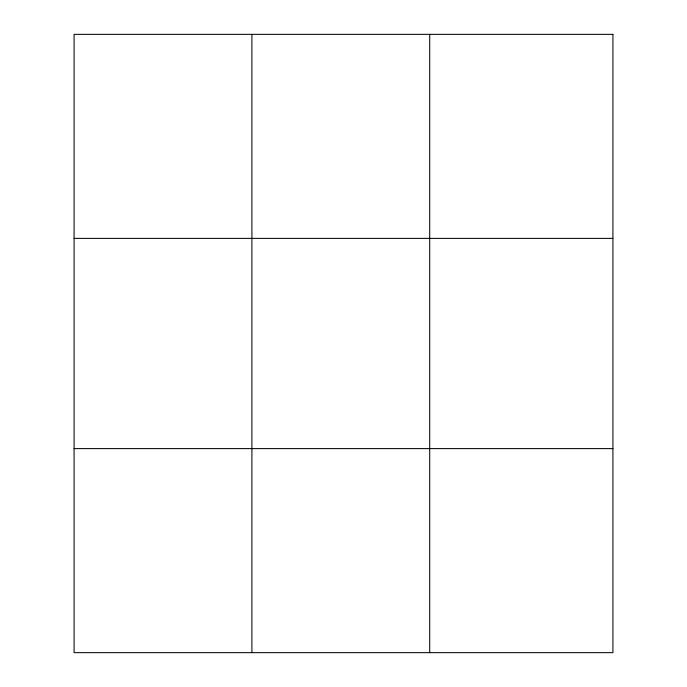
<?xml version="1.0" encoding="UTF-8"?>
<svg xmlns="http://www.w3.org/2000/svg" width="687" height="687" viewBox="0 0 687 687"><rect width="100%" height="100%" fill="white"/><g stroke="black" fill="none" stroke-linecap="round" stroke-linejoin="round"><path stroke-width="1.03" d="M251.897 34.35L251.897 652.65M429.71 34.35L429.71 652.65M74.084 238.389L612.916 238.389M74.084 448.611L612.916 448.611M612.916 34.35L612.916 652.65L74.084 652.65L74.084 34.35L612.916 34.35"/></g></svg>
